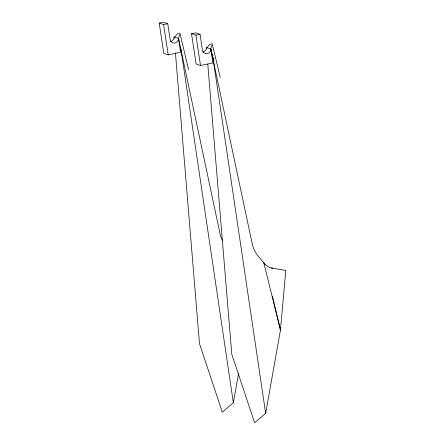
<?xml version="1.0" encoding="UTF-8"?>
<svg xmlns="http://www.w3.org/2000/svg" width="445" height="445" viewBox="0 0 445 445"><rect width="100%" height="100%" fill="white"/><g stroke="black" fill="none" stroke-linecap="round" stroke-linejoin="round"><path stroke-width="0.67" d="M175.425 52.86L199.488 343.657L222.305 412.137L233.358 402.781L238.548 373.555M207.787 64.169L231.789 354.27L254.612 422.75L265.659 413.394L280.467 330.012L285.785 270.443L271.35 267.957M170.541 41.535A4.483 4.205 -71.8 0 0 174.112 36.941L178.517 38.387A4.483 4.205 -71.8 0 1 174.345 43.065A4.483 4.205 -71.8 0 1 170.051 38.854L167.759 23.696L163.354 22.25L159.215 23.107L163.799 53.422L168.204 54.869L180.62 52.299L178.517 38.387L179.886 33.063L188.58 69.531M174.662 37.119L177.522 33.603L178.606 33.381M206.964 47.737L209.829 44.216L210.908 43.994M159.215 23.107L163.615 24.553L167.759 23.696M202.842 52.154A4.483 4.205 -71.8 0 0 206.413 47.554L210.819 49L212.927 62.917L200.506 65.487L196.1 64.035L191.517 33.72L195.655 32.863L200.061 34.315L202.353 49.473A4.483 4.205 -71.8 0 0 206.647 53.678A4.483 4.205 -71.8 0 0 210.819 49L212.187 43.677L220.236 77.447M191.517 33.72L195.922 35.172L200.061 34.315M272.824 268.213L271.122 267.907A12.916 12.282 70 0 1 265.109 264.402L263.952 263.04M264.947 264.23L258.361 256.37A27.818 26.45 70 0 1 252.204 243.721L210.819 49L213.322 59.113M263.768 262.622L280.467 330.012L273.703 301.649M272.418 296.242L273.386 300.297M178.517 38.387L220.041 233.77A25.204 23.969 70 0 0 222.622 240.806M206.614 48.878L206.413 47.554L206.53 48.939M195.922 35.172L200.506 65.487M163.615 24.553L168.204 54.869M212.844 57.038L265.659 413.394M180.642 47.109L233.358 402.781M174.112 36.941L174.223 38.326"/></g></svg>
